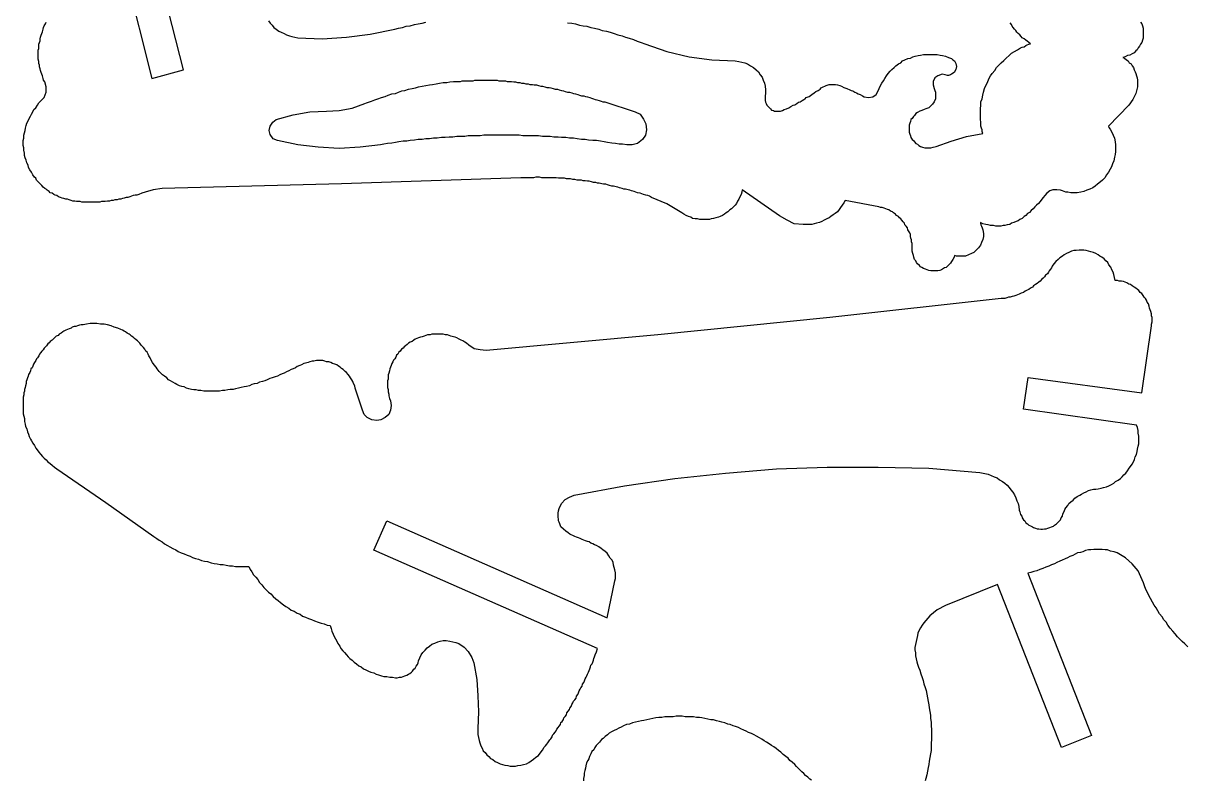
# Model space of a CAD drawing. Extents: x 3 to 449, y 3 to 233.
# Drawn here: x 3 to 112, y 58.5 to 129.4 of the extents above; entities that cross this region are included whole.
import ezdxf

# ---------------------------------------------------------------- set-up
doc = ezdxf.new("R2010")
doc.units = 0
doc.layers.add('DEFAULT_LAYER', color=1, linetype='CONTINUOUS')

msp = doc.modelspace()

# ---------------------------------------------------------------- linework, layer by layer
at = {"layer": 'DEFAULT_LAYER'}
for points in [[(12.65, 133.78), (15.06, 124.2), (18.03, 124.99), (15.56, 134.68)], [(107.65, 129.47), (107.77, 129.3), (107.82, 129.13), (107.88, 128.91), (107.88, 128.74), (107.88, 128.52), (107.88, 128.35), (107.88, 128.12), (107.88, 127.96), (107.82, 127.79), (107.77, 127.56), (107.65, 127.4), (107.54, 127.23), (107.43, 127.06), (107.32, 126.89), (107.21, 126.78), (107.04, 126.61), (106.87, 126.5), (106.65, 126.39), (106.42, 126.33), (106.2, 126.22), (105.97, 126.16), (106.14, 126.11), (106.31, 125.94), (106.48, 125.83), (106.59, 125.66), (106.76, 125.55), (106.87, 125.38), (106.98, 125.21), (107.04, 124.99), (107.15, 124.82), (107.21, 124.65), (107.26, 124.43), (107.32, 124.26), (107.37, 124.03), (107.37, 123.81), (107.37, 123.64), (107.37, 123.42), (107.21, 122.8), (106.93, 122.24), (106.53, 121.68), (104.63, 119.72), (104.68, 119.61), (104.8, 119.44), (104.96, 119.16), (105.08, 118.88), (105.19, 118.6), (105.25, 118.26), (105.3, 117.98), (105.3, 117.7), (105.3, 117.37), (105.25, 117.09), (105.19, 116.81), (105.13, 116.47), (105.02, 116.19), (104.91, 115.91), (104.8, 115.69), (104.63, 115.41), (104.46, 115.18), (104.29, 114.9), (104.07, 114.68), (103.9, 114.51), (103.62, 114.29), (103.4, 114.12), (103.17, 113.95), (102.89, 113.84), (102.61, 113.73), (102.33, 113.62), (102.05, 113.56), (101.72, 113.5), (101.44, 113.5), (101.1, 113.5), (100.82, 113.56), (100.65, 113.56), (100.48, 113.62), (100.32, 113.67), (100.15, 113.73), (99.81, 113.78), (99.42, 113.78), (99.14, 113.67), (98.86, 113.45), (98.69, 113.22), (98.52, 113.06), (98.41, 112.89), (98.24, 112.66), (98.08, 112.5), (97.91, 112.33), (97.74, 112.16), (97.57, 111.99), (97.4, 111.82), (97.23, 111.65), (97.07, 111.54), (96.9, 111.37), (96.73, 111.26), (96.56, 111.09), (96.34, 110.98), (96.17, 110.87), (96, 110.81), (95.78, 110.7), (95.55, 110.65), (95.39, 110.53), (95.16, 110.48), (94.94, 110.42), (94.77, 110.42), (94.55, 110.37), (94.32, 110.37), (94.1, 110.37), (93.87, 110.42), (93.59, 110.42), (93.37, 110.48), (93.15, 110.53), (92.87, 110.59), (92.64, 110.7), (92.64, 110.65), (92.7, 110.48), (92.75, 110.37), (92.81, 110.2), (92.87, 110.03), (92.92, 109.69), (92.92, 109.41), (92.87, 109.13), (92.75, 108.85), (92.64, 108.57), (92.47, 108.35), (92.25, 108.13), (92.03, 107.9), (91.8, 107.79), (91.52, 107.68), (91.24, 107.57), (90.91, 107.57), (90.74, 107.57), (90.57, 107.57), (90.4, 107.57), (90.23, 107.62), (90.18, 107.45), (90.06, 107.23), (89.95, 107.06), (89.84, 106.89), (89.73, 106.78), (89.56, 106.61), (89.45, 106.5), (89.28, 106.45), (89.11, 106.33), (89, 106.28), (88.83, 106.22), (88.66, 106.17), (88.5, 106.17), (88.33, 106.17), (88.16, 106.17), (87.99, 106.17), (87.82, 106.22), (87.66, 106.28), (87.49, 106.33), (87.32, 106.39), (87.15, 106.5), (87.04, 106.56), (86.93, 106.67), (86.76, 106.84), (86.65, 106.95), (86.59, 107.12), (86.48, 107.23), (86.42, 107.45), (86.37, 107.62), (86.31, 107.79), (86.26, 108.01), (86.26, 108.24), (86.26, 108.41), (86.26, 108.57), (86.26, 108.74), (86.2, 108.91), (86.2, 109.08), (86.14, 109.25), (86.09, 109.41), (86.09, 109.58), (86.03, 109.75), (85.92, 109.92), (85.86, 110.03), (85.81, 110.2), (85.7, 110.37), (85.58, 110.48), (85.53, 110.65), (85.42, 110.76), (85.3, 110.93), (85.19, 111.04), (85.08, 111.15), (84.97, 111.26), (84.8, 111.37), (84.69, 111.49), (84.52, 111.6), (84.41, 111.71), (84.24, 111.77), (84.07, 111.88), (83.96, 111.93), (83.79, 111.99), (83.62, 112.05), (83.46, 112.1), (83.29, 112.1), (83.12, 112.16), (79.98, 112.78), (79.87, 112.55), (79.7, 112.33), (79.53, 112.1), (79.42, 111.93), (79.25, 111.71), (79.03, 111.54), (78.86, 111.43), (78.64, 111.26), (78.47, 111.15), (78.25, 111.04), (78.02, 110.93), (77.8, 110.81), (77.57, 110.7), (77.29, 110.65), (77.07, 110.59), (76.85, 110.53), (76.06, 110.53), (75.22, 110.59), (74.55, 110.93), (73.82, 111.32), (70.35, 113.78), (70.29, 113.56), (70.24, 113.34), (70.12, 113.11), (70.01, 112.89), (69.9, 112.72), (69.79, 112.5), (69.68, 112.33), (69.51, 112.16), (69.34, 111.99), (69.17, 111.88), (69, 111.71), (68.83, 111.6), (68.67, 111.49), (68.5, 111.37), (68.27, 111.26), (68.11, 111.21), (67.88, 111.15), (67.66, 111.09), (67.43, 111.04), (67.27, 110.98), (67.04, 110.98), (66.82, 110.98), (66.59, 110.98), (66.37, 110.98), (66.15, 111.04), (65.92, 111.04), (65.7, 111.09), (65.53, 111.21), (65.31, 111.26), (65.08, 111.37), (64.86, 111.49), (64.69, 111.6), (63.29, 112.44), (61.83, 113.06), (61.66, 113.17), (61.5, 113.22), (61.33, 113.28), (61.1, 113.34), (60.94, 113.39), (60.77, 113.45), (60.54, 113.5), (60.38, 113.56), (60.21, 113.62), (59.98, 113.67), (59.82, 113.73), (59.65, 113.78), (59.42, 113.84), (59.26, 113.84), (59.09, 113.9), (58.86, 113.95), (58.7, 114.01), (58.53, 114.06), (58.3, 114.12), (58.14, 114.12), (57.91, 114.18), (57.74, 114.23), (57.58, 114.29), (57.35, 114.29), (57.18, 114.34), (56.96, 114.4), (56.79, 114.4), (56.62, 114.46), (56.4, 114.46), (56.23, 114.51), (56.01, 114.57), (55.84, 114.57), (55.62, 114.62), (55.45, 114.62), (55.28, 114.68), (55.06, 114.68), (54.89, 114.68), (54.66, 114.74), (54.49, 114.74), (54.27, 114.79), (54.1, 114.79), (53.88, 114.79), (53.71, 114.85), (53.54, 114.85), (53.32, 114.85), (53.15, 114.85), (52.93, 114.9), (52.76, 114.9), (52.53, 114.9), (52.37, 114.9), (52.14, 114.9), (51.97, 114.9), (51.75, 114.9), (51.58, 114.9), (51.36, 114.96), (51.19, 114.96), (51.02, 114.96), (50.8, 114.9), (50.63, 114.9), (50.41, 114.9), (50.24, 114.9), (50.01, 114.9), (49.85, 114.9), (49.62, 114.9), (32.82, 114.34), (16.01, 113.9), (15.17, 113.78), (14.44, 113.56), (14.11, 113.45), (13.83, 113.34), (13.66, 113.28), (13.49, 113.28), (13.32, 113.22), (13.16, 113.17), (12.99, 113.11), (12.82, 113.06), (12.65, 113.06), (12.48, 113), (12.32, 112.94), (12.15, 112.89), (11.98, 112.89), (11.81, 112.83), (11.59, 112.83), (11.42, 112.78), (11.25, 112.78), (11.08, 112.72), (10.91, 112.72), (10.69, 112.66), (10.52, 112.66), (10.35, 112.66), (10.19, 112.61), (9.96, 112.61), (9.79, 112.61), (9.63, 112.61), (9.46, 112.61), (9.23, 112.61), (9.07, 112.61), (8.9, 112.61), (8.73, 112.61), (8.51, 112.61), (8.34, 112.66), (8.17, 112.66), (8, 112.66), (7.83, 112.72), (7.67, 112.72), (7.5, 112.78), (7.33, 112.83), (7.16, 112.89), (6.99, 112.89), (6.83, 112.94), (6.66, 113), (6.49, 113.06), (6.32, 113.11), (6.15, 113.22), (5.99, 113.28), (5.87, 113.34), (5.71, 113.45), (5.54, 113.5), (5.43, 113.62), (5.26, 113.73), (5.15, 113.84), (5.03, 113.9), (4.87, 114.01), (4.75, 114.18), (4.64, 114.29), (4.53, 114.4), (4.42, 114.51), (4.25, 114.68), (4.19, 114.85), (4.08, 114.96), (3.91, 115.18), (3.8, 115.41), (3.63, 115.63), (3.52, 115.86), (3.46, 116.08), (3.35, 116.3), (3.3, 116.53), (3.18, 116.75), (3.13, 116.98), (3.13, 117.2), (3.07, 117.48), (3.07, 117.7), (3.02, 117.93), (3.02, 118.15), (3.02, 118.38), (3.07, 118.6), (3.07, 118.88), (3.13, 119.1), (3.18, 119.33), (3.24, 119.55), (3.3, 119.78), (3.35, 120), (3.46, 120.23), (3.58, 120.45), (3.69, 120.67), (3.8, 120.84), (3.91, 121.07), (4.02, 121.29), (4.19, 121.46), (4.36, 121.68), (4.47, 121.91), (4.64, 122.07), (4.64, 122.07), (4.98, 122.41), (5.15, 122.91), (5.15, 123.42), (5.03, 123.87), (4.92, 124.03), (4.87, 124.2), (4.81, 124.43), (4.75, 124.59), (4.7, 124.76), (4.64, 124.93), (4.59, 125.1), (4.53, 125.27), (4.53, 125.43), (4.47, 125.6), (4.47, 125.77), (4.42, 125.99), (4.42, 126.16), (4.42, 126.33), (4.42, 126.5), (4.42, 126.67), (4.42, 126.84), (4.47, 127), (4.47, 127.23), (4.47, 127.4), (4.53, 127.56), (4.59, 127.73), (4.59, 127.9), (4.64, 128.07), (4.7, 128.24), (4.75, 128.4), (4.81, 128.57), (4.87, 128.8), (4.92, 128.96), (4.98, 129.13), (5.09, 129.3), (5.15, 129.47)], [(25.98, 129.58), (26.15, 129.36), (26.32, 129.19), (26.49, 128.96), (26.71, 128.8), (26.94, 128.63), (27.16, 128.52), (27.44, 128.4), (27.66, 128.29), (27.94, 128.18), (28.17, 128.12), (28.45, 128.07), (28.73, 128.01), (31.02, 127.9), (33.27, 128.07), (35.51, 128.35), (37.8, 128.8), (38.14, 128.91), (38.53, 128.96), (38.87, 129.08), (39.26, 129.13), (39.65, 129.24), (39.99, 129.3), (40.38, 129.36), (40.72, 129.47)], [(53.99, 129.41), (54.38, 129.36), (54.72, 129.3), (55.11, 129.19), (55.45, 129.13), (55.78, 129.08), (56.18, 128.96), (56.51, 128.91), (56.9, 128.8), (57.24, 128.68), (57.63, 128.63), (57.97, 128.52), (58.36, 128.4), (58.7, 128.29), (59.09, 128.18), (59.42, 128.07), (59.76, 127.96), (60.15, 127.84), (60.49, 127.68), (60.88, 127.56), (61.22, 127.45), (63.29, 126.72), (65.36, 126.22), (67.49, 125.94), (69.68, 125.83), (70.01, 125.77), (70.29, 125.71), (70.57, 125.66), (70.85, 125.55), (71.13, 125.38), (71.41, 125.21), (71.64, 124.99), (71.86, 124.82), (72.03, 124.54), (72.2, 124.31), (72.31, 124.03), (72.42, 123.75), (72.48, 123.47), (72.53, 123.14), (72.53, 122.86), (72.48, 122.52), (72.48, 122.35), (72.48, 122.13), (72.53, 121.96), (72.59, 121.85), (72.64, 121.68), (72.76, 121.57), (72.98, 121.35), (73.09, 121.23), (73.26, 121.18), (73.37, 121.12), (73.54, 121.12), (73.71, 121.12), (73.93, 121.12), (74.1, 121.18), (74.27, 121.29), (74.49, 121.35), (74.72, 121.46), (74.88, 121.57), (75.11, 121.68), (75.28, 121.74), (75.44, 121.85), (75.61, 121.96), (75.78, 122.02), (75.95, 122.13), (76.12, 122.24), (76.23, 122.3), (76.34, 122.41), (76.62, 122.52), (76.85, 122.69), (77.07, 122.86), (77.24, 122.97), (77.46, 123.08), (77.63, 123.19), (77.74, 123.31), (77.91, 123.42), (78.08, 123.47), (78.19, 123.53), (78.47, 123.64), (78.75, 123.64), (78.92, 123.64), (79.09, 123.64), (79.25, 123.59), (79.48, 123.53), (79.65, 123.47), (79.87, 123.36), (80.15, 123.25), (80.43, 123.14), (80.54, 123.08), (80.71, 123.03), (80.88, 122.91), (81.05, 122.86), (81.21, 122.75), (81.38, 122.69), (81.61, 122.58), (81.77, 122.47), (82.17, 122.41), (82.56, 122.47), (82.89, 122.69), (83.06, 123.03), (83.17, 123.25), (83.29, 123.53), (83.4, 123.75), (83.57, 123.98), (83.68, 124.2), (83.85, 124.43), (84.02, 124.65), (84.18, 124.87), (84.35, 125.04), (84.58, 125.21), (84.74, 125.38), (84.97, 125.55), (85.19, 125.66), (85.36, 125.83), (85.58, 125.94), (85.86, 126.05), (86.09, 126.11), (86.31, 126.22), (86.54, 126.27), (86.82, 126.33), (87.04, 126.39), (87.32, 126.44), (87.54, 126.44), (87.82, 126.44), (88.1, 126.44), (88.33, 126.44), (88.61, 126.44), (88.89, 126.39), (89.11, 126.33), (89.39, 126.27), (89.67, 126.16), (89.95, 126.05), (90.06, 125.94), (90.23, 125.83), (90.29, 125.71), (90.34, 125.6), (90.4, 125.32), (90.34, 125.04), (90.18, 124.76), (89.95, 124.59), (89.84, 124.54), (89.67, 124.48), (89.56, 124.48), (89.34, 124.54), (89.06, 124.59), (88.66, 124.43), (88.38, 124.26), (88.22, 123.92), (88.22, 123.59), (88.33, 123.25), (88.38, 123.08), (88.44, 122.91), (88.44, 122.63), (88.44, 122.3), (88.33, 122.02), (88.16, 121.79), (87.94, 121.57), (87.82, 121.46), (87.71, 121.4), (87.54, 121.35), (87.38, 121.29), (87.15, 121.18), (86.98, 121.12), (86.76, 121.01), (86.59, 120.9), (86.48, 120.73), (86.37, 120.62), (86.26, 120.45), (86.14, 120.34), (86.09, 120.17), (86.03, 120), (85.98, 119.83), (85.98, 119.67), (85.98, 119.5), (85.98, 119.33), (85.98, 119.16), (86.03, 118.99), (86.09, 118.82), (86.14, 118.66), (86.26, 118.49), (86.37, 118.38), (86.48, 118.26), (86.59, 118.1), (86.76, 118.04), (86.87, 117.93), (87.04, 117.82), (87.21, 117.76), (87.43, 117.7), (87.6, 117.7), (87.82, 117.7), (87.99, 117.7), (88.22, 117.76), (88.5, 117.82), (89.9, 118.32), (91.35, 118.77), (92.87, 119.05), (92.81, 119.22), (92.81, 119.38), (92.75, 119.55), (92.7, 119.72), (92.7, 119.89), (92.7, 120.06), (92.64, 120.39), (92.64, 120.67), (92.64, 121.01), (92.64, 121.35), (92.7, 121.68), (92.7, 122.02), (92.81, 122.3), (92.87, 122.63), (92.92, 122.91), (93.03, 123.25), (93.15, 123.53), (93.31, 123.81), (93.43, 124.15), (93.59, 124.43), (93.76, 124.65), (93.99, 124.93), (94.15, 125.21), (94.38, 125.43), (94.6, 125.66), (94.83, 125.88), (95.05, 126.11), (95.33, 126.33), (95.55, 126.55), (95.83, 126.72), (96.11, 126.89), (96.39, 127.06), (96.56, 127.12), (96.73, 127.17), (96.9, 127.28), (97.01, 127.34), (97.18, 127.4), (97.35, 127.45), (97.18, 127.56), (97.01, 127.68), (96.9, 127.79), (96.73, 127.9), (96.56, 128.01), (96.45, 128.12), (96.34, 128.29), (96.17, 128.4), (96.06, 128.52), (95.95, 128.68), (95.83, 128.8), (95.72, 128.96), (95.61, 129.08), (95.55, 129.24), (95.44, 129.41)], [(112.06, 70.97), (111.78, 71.25), (111.55, 71.48), (111.33, 71.7), (111.11, 71.92), (110.88, 72.2), (110.66, 72.43), (110.43, 72.71), (110.21, 72.99), (110.04, 73.27), (109.82, 73.49), (109.65, 73.77), (109.42, 74.05), (109.26, 74.33), (109.09, 74.61), (108.92, 74.89), (108.75, 75.17), (108.58, 75.51), (108.42, 75.79), (108.3, 76.07), (108.14, 76.35), (108.02, 76.68), (107.91, 76.96), (107.8, 77.24), (107.41, 78.08), (106.85, 78.76), (106.23, 79.32), (105.45, 79.77), (105.17, 79.88), (104.83, 79.93), (104.55, 80.05), (104.33, 80.05), (104.05, 80.1), (103.77, 80.1), (103.49, 80.1), (103.26, 80.1), (102.98, 80.05), (102.76, 80.05), (102.48, 79.99), (102.25, 79.88), (102.03, 79.82), (101.75, 79.77), (101.53, 79.65), (101.3, 79.54), (101.02, 79.43), (100.8, 79.32), (100.57, 79.21), (100.29, 79.09), (100.07, 78.98), (99.79, 78.87), (99.57, 78.76), (99.29, 78.65), (99.06, 78.53), (98.78, 78.42), (98.5, 78.31), (98.22, 78.2), (97.94, 78.08), (97.66, 78.03), (97.38, 77.92), (97.1, 77.86), (103.04, 62.68), (100.24, 61.56), (94.24, 76.8), (89.37, 74.84), (88.59, 74.44), (87.91, 73.88), (87.35, 73.21), (87.19, 72.99), (87.02, 72.76), (86.91, 72.54), (86.79, 72.26), (86.74, 72.04), (86.68, 71.76), (86.63, 71.48), (86.57, 71.2), (86.51, 70.91), (86.51, 70.69), (86.57, 70.41), (86.57, 70.13), (86.63, 69.85), (86.68, 69.57), (86.74, 69.35), (86.85, 69.07), (86.96, 68.79), (87.07, 68.45), (87.19, 68.11), (87.3, 67.83), (87.35, 67.5), (87.47, 67.16), (87.58, 66.88), (87.63, 66.55), (87.69, 66.21), (87.75, 65.87), (87.8, 65.54), (87.86, 65.26), (87.91, 64.92), (87.97, 64.59), (87.97, 64.25), (88.03, 63.91), (88.03, 63.58), (88.08, 63.24), (88.08, 62.9), (88.08, 62.57), (88.08, 62.29), (88.03, 61.95), (88.03, 61.62), (88.03, 61.28), (87.97, 60.94), (87.91, 60.61), (87.86, 60.27), (87.8, 59.94), (87.75, 59.66), (87.69, 59.32), (87.63, 58.98), (87.52, 58.65), (87.47, 58.42)], [(76.82, 58.48), (76.66, 58.59), (76.49, 58.76), (76.26, 58.93), (76.1, 59.1), (75.93, 59.26), (75.76, 59.43), (75.59, 59.6), (75.42, 59.77), (75.26, 59.94), (75.03, 60.16), (74.81, 60.33), (74.64, 60.55), (74.41, 60.72), (74.19, 60.89), (73.97, 61.11), (73.74, 61.28), (73.52, 61.45), (73.29, 61.62), (73.07, 61.73), (72.85, 61.9), (72.62, 62.06), (72.4, 62.18), (72.17, 62.34), (71.95, 62.46), (71.67, 62.62), (71.45, 62.74), (71.22, 62.85), (70.94, 62.96), (70.72, 63.07), (70.49, 63.18), (70.21, 63.3), (69.99, 63.41), (69.71, 63.52), (69.49, 63.58), (69.21, 63.69), (68.98, 63.74), (68.7, 63.86), (68.42, 63.91), (68.2, 63.97), (67.92, 64.03), (67.64, 64.14), (67.41, 64.14), (67.13, 64.19), (66.85, 64.25), (66.57, 64.31), (66.35, 64.36), (66.07, 64.36), (65.79, 64.42), (65.51, 64.42), (65.23, 64.42), (65, 64.42), (64.72, 64.47), (64.44, 64.47), (64.16, 64.47), (63.88, 64.42), (63.6, 64.42), (63.32, 64.42), (63.1, 64.42), (62.82, 64.36), (62.54, 64.36), (62.26, 64.31), (61.98, 64.25), (61.7, 64.19), (61.42, 64.14), (61.14, 64.08), (60.92, 64.03), (60.64, 63.97), (60.36, 63.91), (60.08, 63.86), (59.79, 63.74), (59.51, 63.69), (59.23, 63.58), (59.01, 63.46), (58.79, 63.35), (58.56, 63.24), (58.34, 63.13), (58.11, 63.02), (57.89, 62.9), (57.72, 62.74), (57.5, 62.57), (57.33, 62.4), (57.16, 62.29), (56.99, 62.06), (56.83, 61.9), (56.66, 61.73), (56.55, 61.56), (56.43, 61.34), (56.27, 61.17), (56.15, 60.94), (56.04, 60.72), (55.99, 60.5), (55.87, 60.33), (55.76, 60.1), (55.71, 59.82), (55.65, 59.6), (55.59, 59.38), (55.54, 59.15), (55.54, 58.93), (55.48, 58.65), (55.48, 58.42)]]:
    msp.add_lwpolyline(points, dxfattribs=at)
for points in [[(31.42, 121.12), (32.59, 121.18), (33.83, 121.4), (35, 121.85), (35.17, 121.91), (35.34, 121.96), (35.45, 122.02), (35.62, 122.07), (35.79, 122.13), (35.95, 122.19), (36.23, 122.3), (36.57, 122.41), (36.91, 122.52), (37.19, 122.63), (37.52, 122.75), (37.86, 122.8), (38.14, 122.91), (38.47, 123.03), (38.75, 123.08), (39.09, 123.19), (39.43, 123.25), (39.76, 123.31), (40.04, 123.42), (40.38, 123.47), (40.72, 123.53), (41.05, 123.59), (41.33, 123.64), (41.67, 123.7), (42, 123.75), (42.34, 123.81), (42.68, 123.81), (42.96, 123.87), (43.29, 123.92), (43.63, 123.92), (43.96, 123.92), (44.13, 123.98), (44.3, 123.98), (44.47, 123.98), (44.64, 123.98), (44.8, 123.98), (44.97, 123.98), (45.14, 123.98), (45.31, 124.03), (45.53, 124.03), (45.7, 124.03), (45.87, 124.03), (46.04, 124.03), (46.26, 124.03), (46.43, 124.03), (46.6, 124.03), (46.82, 124.03), (46.99, 124.03), (47.21, 124.03), (47.38, 124.03), (47.55, 123.98), (47.77, 123.98), (47.94, 123.98), (48.17, 123.98), (48.33, 123.92), (48.56, 123.92), (48.73, 123.92), (48.95, 123.87), (49.12, 123.87), (49.29, 123.81), (49.51, 123.81), (49.68, 123.75), (49.9, 123.75), (50.07, 123.7), (50.29, 123.7), (50.46, 123.64), (50.69, 123.64), (50.85, 123.59), (51.08, 123.59), (51.25, 123.53), (51.47, 123.47), (51.64, 123.47), (51.86, 123.42), (52.03, 123.36), (52.25, 123.36), (52.42, 123.31), (52.65, 123.25), (52.81, 123.19), (53.04, 123.19), (53.21, 123.14), (53.43, 123.08), (53.6, 123.03), (53.77, 122.97), (53.99, 122.91), (54.16, 122.91), (54.38, 122.86), (54.55, 122.8), (54.72, 122.75), (54.94, 122.69), (55.11, 122.63), (55.28, 122.58), (55.5, 122.58), (55.67, 122.52), (55.84, 122.47), (56.06, 122.41), (56.23, 122.35), (56.4, 122.3), (56.57, 122.24), (56.74, 122.19), (56.96, 122.13), (57.13, 122.07), (57.3, 122.02), (57.46, 122.02), (60.32, 121.07), (60.77, 120.84), (61.1, 120.39), (61.33, 119.95), (61.38, 119.38), (61.27, 118.88), (60.99, 118.49), (60.54, 118.1), (60.04, 117.98), (59.54, 117.98), (59.14, 118.04), (58.81, 118.04), (58.47, 118.1), (58.14, 118.15), (57.74, 118.21), (57.41, 118.26), (57.07, 118.32), (56.68, 118.38), (56.34, 118.38), (55.95, 118.43), (55.62, 118.49), (55.28, 118.49), (54.89, 118.54), (54.55, 118.6), (54.16, 118.6), (53.82, 118.66), (53.43, 118.66), (53.09, 118.71), (52.7, 118.71), (52.37, 118.77), (51.97, 118.77), (51.64, 118.77), (51.25, 118.82), (50.91, 118.82), (50.52, 118.82), (50.18, 118.82), (49.79, 118.82), (49.45, 118.88), (49.06, 118.88), (48.73, 118.88), (48.33, 118.88), (48, 118.88), (47.61, 118.88), (47.27, 118.88), (46.88, 118.88), (46.54, 118.88), (46.15, 118.88), (45.81, 118.82), (45.42, 118.82), (45.08, 118.82), (44.69, 118.82), (44.36, 118.77), (43.96, 118.77), (43.63, 118.77), (43.24, 118.71), (42.9, 118.71), (42.51, 118.66), (42.17, 118.66), (41.78, 118.6), (41.44, 118.6), (41.05, 118.54), (40.72, 118.54), (40.38, 118.49), (39.99, 118.49), (39.65, 118.43), (39.26, 118.38), (38.92, 118.32), (38.59, 118.32), (38.19, 118.26), (37.86, 118.21), (37.52, 118.15), (37.13, 118.1), (36.79, 118.04), (36.46, 117.98), (34.55, 117.76), (32.59, 117.65), (30.63, 117.76), (28.73, 117.98), (26.82, 118.38), (26.43, 118.54), (26.15, 118.94), (26.04, 119.33), (26.15, 119.72), (26.38, 120.11), (26.71, 120.34), (28.28, 120.79), (29.85, 121.07), (31.42, 121.12)], [(51.41, 61.03), (51.64, 61.31), (51.81, 61.59), (51.92, 61.7), (52.03, 61.87), (52.14, 61.98), (52.2, 62.09), (52.31, 62.26), (52.42, 62.37), (52.53, 62.54), (52.59, 62.71), (52.7, 62.82), (52.81, 62.99), (52.93, 63.1), (52.98, 63.27), (53.09, 63.43), (53.21, 63.55), (53.32, 63.71), (53.37, 63.88), (53.49, 63.99), (53.6, 64.16), (53.65, 64.33), (53.77, 64.44), (53.88, 64.61), (53.93, 64.78), (54.05, 64.95), (54.16, 65.11), (54.21, 65.23), (54.33, 65.39), (54.38, 65.56), (54.49, 65.73), (54.55, 65.9), (54.66, 66.01), (54.78, 66.18), (54.83, 66.35), (54.94, 66.51), (55, 66.68), (55.06, 66.85), (55.17, 67.02), (55.22, 67.13), (55.34, 67.3), (55.39, 67.47), (55.5, 67.64), (55.56, 67.8), (55.62, 67.97), (55.73, 68.14), (55.78, 68.25), (55.84, 68.42), (55.95, 68.59), (56.01, 68.76), (56.06, 68.92), (56.12, 69.09), (56.18, 69.26), (56.29, 69.37), (56.34, 69.54), (56.4, 69.71), (56.46, 69.88), (56.51, 70.04), (56.57, 70.21), (56.68, 70.49), (56.79, 70.83), (35.84, 80.01), (37.07, 82.76), (57.69, 73.68), (58.42, 77.16), (58.47, 77.38), (58.47, 77.66), (58.47, 77.89), (58.42, 78.17), (58.36, 78.39), (58.3, 78.61), (58.25, 78.89), (58.14, 79.12), (57.97, 79.29), (57.86, 79.51), (57.69, 79.73), (57.52, 79.9), (57.3, 80.07), (57.13, 80.18), (56.9, 80.35), (56.68, 80.46), (56.51, 80.52), (56.34, 80.63), (56.18, 80.69), (56.01, 80.8), (55.84, 80.85), (55.67, 80.91), (55.5, 80.97), (55.34, 81.02), (55.17, 81.13), (55, 81.19), (54.83, 81.25), (54.66, 81.3), (54.49, 81.41), (54.33, 81.47), (54.21, 81.53), (54.05, 81.64), (53.82, 81.81), (53.6, 81.98), (53.37, 82.2), (53.26, 82.48), (53.21, 82.65), (53.15, 82.76), (53.15, 82.93), (53.09, 83.1), (53.09, 83.32), (53.09, 83.49), (53.15, 83.71), (53.21, 83.94), (53.43, 84.38), (53.77, 84.78), (54.16, 85), (54.61, 85.17), (59.31, 86.06), (64.02, 86.74), (68.78, 87.24), (73.54, 87.63), (78.3, 87.8), (83.06, 87.8), (87.82, 87.69), (92.59, 87.3), (93.37, 87.13), (93.65, 87.02), (93.93, 86.9), (94.21, 86.79), (94.43, 86.62), (94.71, 86.46), (94.94, 86.29), (95.16, 86.12), (95.33, 85.9), (95.5, 85.67), (95.67, 85.45), (95.83, 85.22), (95.95, 84.94), (96.06, 84.66), (96.17, 84.38), (96.23, 84.1), (96.28, 83.77), (96.34, 83.6), (96.39, 83.38), (96.51, 83.21), (96.56, 83.04), (96.67, 82.87), (96.79, 82.76), (96.9, 82.59), (97.07, 82.48), (97.18, 82.37), (97.35, 82.31), (97.51, 82.2), (97.63, 82.14), (97.79, 82.09), (97.96, 82.03), (98.13, 82.03), (98.3, 81.98), (98.47, 81.98), (98.64, 82.03), (98.8, 82.03), (98.97, 82.09), (99.14, 82.14), (99.31, 82.2), (99.48, 82.26), (99.59, 82.37), (99.76, 82.48), (99.87, 82.59), (100.04, 82.76), (100.15, 82.87), (100.2, 83.04), (100.32, 83.21), (100.37, 83.43), (100.48, 83.66), (100.54, 83.82), (100.65, 83.99), (100.82, 84.22), (100.93, 84.38), (101.1, 84.55), (101.32, 84.72), (101.49, 84.89), (101.72, 85.06), (101.94, 85.17), (102.11, 85.28), (102.33, 85.39), (102.56, 85.5), (102.78, 85.62), (103, 85.67), (103.23, 85.73), (103.45, 85.73), (103.68, 85.78), (103.96, 85.84), (104.18, 85.9), (104.46, 85.95), (104.68, 86.06), (104.91, 86.18), (105.13, 86.29), (105.3, 86.46), (105.53, 86.57), (105.75, 86.74), (105.92, 86.9), (106.09, 87.07), (106.25, 87.24), (106.42, 87.46), (106.59, 87.69), (106.7, 87.86), (106.87, 88.08), (106.98, 88.3), (107.09, 88.53), (107.15, 88.75), (107.26, 88.98), (107.32, 89.26), (107.37, 89.48), (107.43, 89.76), (107.49, 89.99), (107.49, 90.21), (107.49, 90.49), (107.49, 90.71), (107.43, 90.99), (107.43, 91.22), (107.37, 91.5), (107.26, 91.72), (96.67, 93.23), (97.12, 96.2), (107.77, 94.75), (108.66, 101.02), (108.66, 101.19), (108.72, 101.41), (108.72, 101.58), (108.72, 101.8), (108.66, 101.97), (108.66, 102.14), (108.61, 102.36), (108.55, 102.53), (108.49, 102.7), (108.44, 102.87), (108.38, 103.09), (108.27, 103.26), (108.21, 103.43), (108.1, 103.6), (107.99, 103.71), (107.88, 103.88), (107.77, 104.05), (107.6, 104.16), (107.49, 104.33), (107.37, 104.44), (107.21, 104.55), (107.04, 104.66), (106.87, 104.77), (106.7, 104.89), (106.53, 104.94), (106.37, 105.05), (106.2, 105.11), (106.03, 105.17), (105.86, 105.22), (105.64, 105.22), (105.47, 105.28), (105.25, 105.28), (105.19, 105.56), (105.13, 105.84), (105.08, 106.06), (104.96, 106.29), (104.85, 106.51), (104.68, 106.73), (104.57, 106.96), (104.4, 107.13), (104.24, 107.29), (104.01, 107.46), (103.84, 107.57), (103.68, 107.69), (103.45, 107.8), (103.23, 107.91), (103, 107.97), (102.78, 108.02), (102.56, 108.08), (102.33, 108.13), (102.11, 108.13), (101.88, 108.13), (101.6, 108.08), (101.38, 108.08), (101.16, 108.02), (100.93, 107.91), (100.71, 107.8), (100.48, 107.69), (100.32, 107.57), (100.09, 107.41), (99.92, 107.24), (99.7, 107.07), (99.53, 106.85), (99.36, 106.62), (99.31, 106.45), (99.2, 106.34), (99.08, 106.17), (99.03, 106.06), (98.92, 105.89), (98.75, 105.78), (98.64, 105.61), (98.52, 105.5), (98.41, 105.39), (98.24, 105.22), (98.13, 105.11), (97.96, 105), (97.79, 104.89), (97.63, 104.77), (97.51, 104.66), (97.35, 104.55), (97.18, 104.44), (97.01, 104.38), (96.84, 104.27), (96.67, 104.16), (96.45, 104.1), (96.28, 103.99), (96.11, 103.93), (95.95, 103.88), (95.78, 103.82), (95.61, 103.77), (95.44, 103.71), (95.27, 103.71), (95.11, 103.65), (94.94, 103.6), (94.71, 103.6), (94.6, 103.6), (78.53, 101.8), (62.45, 100.18), (46.37, 98.72), (45.81, 98.78), (45.25, 98.89), (44.75, 99.23), (44.52, 99.4), (44.36, 99.51), (44.19, 99.62), (44.02, 99.68), (43.85, 99.79), (43.63, 99.9), (43.46, 99.96), (43.29, 100.01), (43.07, 100.07), (42.9, 100.12), (42.73, 100.18), (42.56, 100.18), (42.34, 100.24), (42.17, 100.24), (42, 100.24), (41.78, 100.24), (41.61, 100.24), (41.44, 100.24), (41.28, 100.24), (41.11, 100.18), (40.88, 100.18), (40.72, 100.12), (40.55, 100.07), (40.38, 100.01), (40.21, 99.96), (40.04, 99.9), (39.87, 99.84), (39.71, 99.79), (39.59, 99.68), (39.43, 99.56), (39.26, 99.51), (39.09, 99.4), (38.98, 99.28), (38.81, 99.17), (38.7, 99.06), (38.59, 98.95), (38.42, 98.84), (38.31, 98.67), (38.19, 98.56), (38.08, 98.39), (37.97, 98.28), (37.91, 98.11), (37.8, 97.94), (37.69, 97.83), (37.63, 97.66), (37.52, 97.49), (37.47, 97.32), (37.41, 97.16), (37.35, 96.99), (37.3, 96.82), (37.24, 96.6), (37.19, 96.43), (37.19, 96.26), (37.19, 96.04), (37.13, 95.87), (37.13, 95.64), (37.13, 95.47), (37.13, 95.25), (37.19, 95.08), (37.19, 94.86), (37.24, 94.63), (37.24, 94.47), (37.3, 94.24), (37.41, 94.02), (37.47, 93.57), (37.41, 93.12), (37.24, 92.73), (36.91, 92.45), (36.51, 92.23), (36.12, 92.17), (35.67, 92.23), (35.23, 92.45), (34.95, 92.73), (34.78, 93.12), (34.11, 95.19), (34.05, 95.42), (33.94, 95.64), (33.88, 95.81), (33.77, 95.98), (33.66, 96.15), (33.55, 96.32), (33.43, 96.48), (33.27, 96.65), (33.15, 96.76), (32.98, 96.93), (32.82, 97.04), (32.7, 97.16), (32.54, 97.27), (32.37, 97.38), (32.2, 97.44), (31.98, 97.49), (31.81, 97.6), (31.64, 97.66), (31.42, 97.66), (31.25, 97.72), (31.08, 97.77), (30.86, 97.77), (30.69, 97.77), (30.46, 97.77), (30.24, 97.72), (30.07, 97.72), (29.85, 97.66), (29.68, 97.6), (29.46, 97.55), (29.29, 97.49), (29.06, 97.38), (28.9, 97.32), (28.67, 97.21), (28.5, 97.1), (28.28, 96.99), (28.11, 96.93), (27.89, 96.82), (27.66, 96.71), (27.44, 96.6), (27.27, 96.54), (27.05, 96.43), (26.82, 96.32), (26.6, 96.26), (26.32, 96.15), (26.1, 96.09), (25.87, 95.98), (25.65, 95.87), (25.42, 95.81), (25.14, 95.75), (24.92, 95.64), (24.64, 95.59), (24.41, 95.53), (24.19, 95.42), (23.91, 95.36), (23.69, 95.31), (23.41, 95.25), (23.18, 95.19), (22.9, 95.14), (22.68, 95.08), (22.4, 95.08), (22.17, 95.03), (21.89, 94.97), (21.67, 94.97), (21.39, 94.91), (21.17, 94.91), (20.89, 94.91), (20.66, 94.91), (20.38, 94.91), (20.16, 94.91), (19.93, 94.91), (19.65, 94.97), (19.43, 94.97), (19.21, 95.03), (18.98, 95.03), (18.76, 95.08), (18.53, 95.14), (18.31, 95.19), (18.08, 95.31), (17.86, 95.36), (17.64, 95.42), (17.41, 95.53), (17.24, 95.64), (17.02, 95.75), (16.8, 95.87), (16.63, 95.98), (16.46, 96.15), (16.24, 96.32), (16.07, 96.43), (15.9, 96.6), (15.73, 96.76), (15.56, 96.99), (15.45, 97.16), (15.28, 97.38), (15.12, 97.6), (15, 97.83), (14.89, 98.05), (14.78, 98.22), (14.72, 98.39), (14.61, 98.56), (14.5, 98.67), (14.39, 98.84), (14.28, 99), (14.16, 99.12), (14.05, 99.23), (13.94, 99.4), (13.83, 99.51), (13.72, 99.62), (13.6, 99.73), (13.44, 99.84), (13.32, 99.96), (13.16, 100.07), (13.04, 100.18), (12.93, 100.24), (12.76, 100.35), (12.6, 100.46), (12.48, 100.52), (12.32, 100.63), (12.15, 100.68), (11.87, 100.8), (11.53, 100.91), (11.25, 101.02), (10.91, 101.13), (10.58, 101.19), (10.24, 101.19), (9.91, 101.24), (9.63, 101.24), (9.29, 101.24), (8.95, 101.19), (8.62, 101.13), (8.45, 101.13), (8.28, 101.08), (8.11, 101.02), (7.95, 100.96), (7.78, 100.96), (7.61, 100.91), (7.5, 100.8), (7.33, 100.74), (7.16, 100.68), (6.99, 100.63), (6.83, 100.52), (6.71, 100.46), (6.55, 100.35), (6.38, 100.24), (6.27, 100.12), (6.1, 100.07), (5.99, 99.96), (5.82, 99.79), (5.71, 99.68), (5.54, 99.56), (5.43, 99.45), (5.31, 99.34), (5.2, 99.17), (5.09, 99.06), (4.98, 98.95), (4.87, 98.78), (4.75, 98.67), (4.64, 98.5), (4.53, 98.39), (4.47, 98.22), (4.36, 98.05), (4.25, 97.94), (4.19, 97.77), (4.08, 97.6), (3.97, 97.44), (3.91, 97.27), (3.86, 97.1), (3.74, 96.99), (3.69, 96.82), (3.63, 96.65), (3.52, 96.48), (3.46, 96.32), (3.41, 96.15), (3.35, 95.98), (3.3, 95.81), (3.3, 95.64), (3.24, 95.42), (3.18, 95.25), (3.13, 95.08), (3.13, 94.91), (3.07, 94.75), (3.07, 94.58), (3.02, 94.35), (3.02, 94.07), (3.02, 93.79), (3.02, 93.57), (3.02, 93.29), (3.02, 93.07), (3.02, 92.79), (3.07, 92.56), (3.13, 92.34), (3.13, 92.06), (3.18, 91.83), (3.24, 91.61), (3.35, 91.39), (3.41, 91.11), (3.52, 90.88), (3.58, 90.66), (3.69, 90.43), (3.8, 90.27), (3.91, 90.04), (4.08, 89.82), (4.19, 89.59), (4.31, 89.43), (4.47, 89.2), (4.64, 89.03), (4.81, 88.81), (4.98, 88.64), (5.15, 88.47), (5.31, 88.3), (5.54, 88.14), (5.71, 87.97), (5.93, 87.8), (6.15, 87.63), (10.75, 84.5), (15.23, 81.3), (15.51, 81.13), (15.73, 80.97), (16.01, 80.8), (16.24, 80.63), (16.52, 80.46), (16.74, 80.35), (17.02, 80.18), (17.3, 80.07), (17.52, 79.9), (17.8, 79.79), (18.08, 79.68), (18.36, 79.57), (18.65, 79.45), (18.87, 79.34), (19.15, 79.23), (19.43, 79.17), (19.71, 79.06), (19.99, 79.01), (20.27, 78.95), (20.61, 78.84), (20.89, 78.78), (21.17, 78.73), (21.45, 78.67), (21.73, 78.67), (22.01, 78.61), (22.34, 78.56), (22.62, 78.56), (22.9, 78.5), (23.24, 78.5), (23.52, 78.5), (23.8, 78.5), (24.13, 78.5), (24.25, 78.22), (24.41, 78), (24.58, 77.72), (24.81, 77.49), (24.97, 77.27), (25.14, 76.99), (25.37, 76.77), (25.53, 76.54), (25.76, 76.32), (25.98, 76.09), (26.21, 75.93), (26.43, 75.7), (26.66, 75.48), (26.88, 75.31), (27.1, 75.14), (27.38, 74.92), (27.61, 74.75), (27.89, 74.58), (28.11, 74.41), (28.39, 74.3), (28.67, 74.13), (28.95, 74.02), (29.18, 73.85), (29.46, 73.74), (29.74, 73.63), (30.02, 73.52), (30.3, 73.4), (30.63, 73.29), (30.91, 73.18), (31.19, 73.12), (31.47, 73.01), (31.75, 72.96), (31.86, 72.68), (31.92, 72.45), (32.03, 72.17), (32.14, 71.95), (32.26, 71.72), (32.37, 71.5), (32.48, 71.28), (32.65, 71.05), (32.76, 70.83), (32.93, 70.6), (33.1, 70.44), (33.27, 70.21), (33.43, 70.04), (33.6, 69.88), (33.83, 69.71), (33.99, 69.54), (34.22, 69.37), (34.44, 69.2), (34.67, 69.09), (34.89, 68.92), (35.11, 68.81), (35.34, 68.7), (35.56, 68.59), (35.84, 68.53), (36.07, 68.42), (36.29, 68.36), (36.57, 68.25), (36.79, 68.2), (37.07, 68.2), (37.35, 68.14), (37.58, 68.14), (37.86, 68.08), (38.03, 68.08), (38.25, 68.14), (38.42, 68.14), (38.59, 68.2), (38.75, 68.25), (38.92, 68.31), (39.09, 68.42), (39.2, 68.48), (39.37, 68.59), (39.48, 68.7), (39.59, 68.87), (39.71, 68.98), (39.82, 69.15), (39.93, 69.32), (39.99, 69.48), (40.04, 69.65), (40.15, 69.93), (40.27, 70.21), (40.44, 70.44), (40.66, 70.66), (40.83, 70.88), (41.05, 71.05), (41.28, 71.22), (41.56, 71.33), (41.84, 71.44), (42.06, 71.5), (42.34, 71.56), (42.62, 71.56), (42.96, 71.5), (43.24, 71.44), (43.52, 71.39), (43.8, 71.28), (44.3, 70.94), (44.69, 70.55), (45.03, 69.99), (45.2, 69.48), (45.48, 67.92), (45.59, 66.4), (45.64, 64.89), (45.59, 63.32), (45.59, 63.04), (45.59, 62.76), (45.64, 62.48), (45.7, 62.2), (45.76, 61.98), (45.87, 61.7), (45.98, 61.47), (46.09, 61.25), (46.26, 61.08), (46.43, 60.86), (46.6, 60.69), (46.76, 60.52), (46.99, 60.41), (47.21, 60.24), (47.44, 60.13), (47.66, 60.02), (47.89, 59.96), (48.11, 59.9), (48.39, 59.85), (48.61, 59.79), (48.84, 59.79), (49.12, 59.79), (49.34, 59.85), (49.62, 59.9), (49.85, 59.96), (50.13, 60.02), (50.35, 60.13), (50.57, 60.3), (50.8, 60.47), (51.02, 60.63), (51.25, 60.8), (51.41, 61.03)]]:
    msp.add_lwpolyline(points, close=True, dxfattribs=at)

doc.saveas('drawing.dxf')
